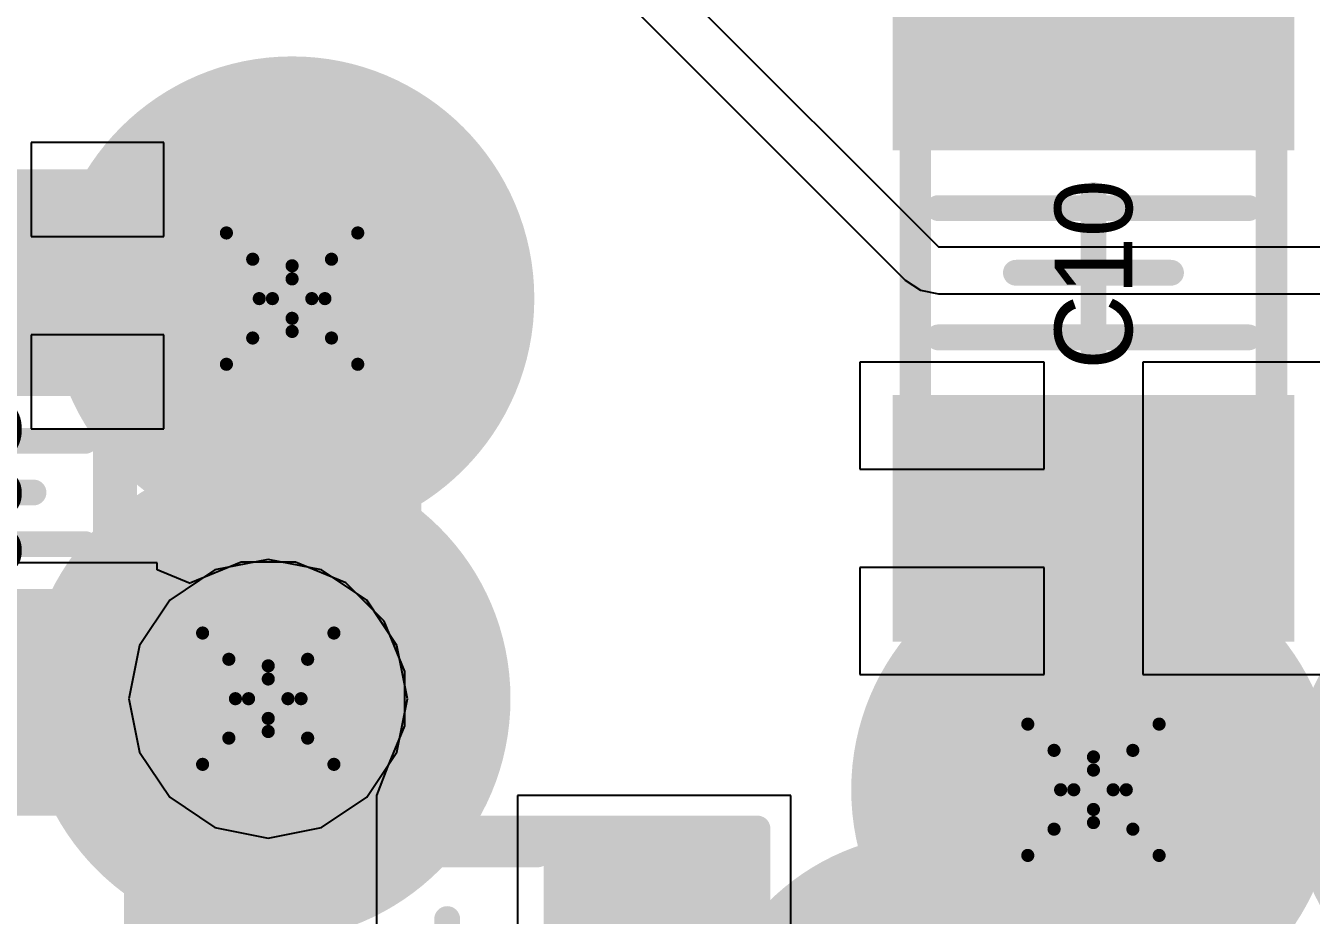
# Model space of a CAD drawing. Header units: millimetres. Extents: x -0.2 to 11.1, y -5.4 to 4.7.
# Drawn here: x 2.2153 to 2.4111, y 1.5399 to 1.6754 of the extents above; entities that cross this region are included whole.
import ezdxf

# ---------------------------------------------------------------- set-up
doc = ezdxf.new("R2010")
doc.units = ezdxf.units.MM
doc.header["$MEASUREMENT"] = 0
for name, color, linetype in [('BottomLayer', 5, 'Continuous'), ('DrillDrawing', 1, 'Continuous'), ('InternalPlane1', 76, 'Continuous'), ('InternalPlane2', 16, 'Continuous'), ('Mechanical1', 6, 'Continuous'), ('Mechanical3', 76, 'Continuous'), ('Mechanical5', 56, 'Continuous'), ('TopLayer', 1, 'Continuous'), ('TopOverlay', 2, 'Continuous'), ('TopPaste', 8, 'Continuous'), ('TopSolder', 216, 'Continuous'), ('ViaHoleLayer', 16, 'Continuous')]:
    doc.layers.add(name, color=color, linetype=linetype)
doc.styles.add('Arial', font='arial.ttf', dxfattribs={"height": 0.2})

# ---------------------------------------------------------------- blocks, each defined once
blk = doc.blocks.new('R0603_49')
at = {"layer": 'TopLayer'}
for points in [[(-0.01969, -0.01772), (-0.04331, -0.01772), (-0.04331, 0.01772), (-0.01969, 0.01772)], [(0.01969, 0.01772), (0.04331, 0.01772), (0.04331, -0.01772), (0.01969, -0.01772)]]:
    blk.add_hatch(color=1, dxfattribs=at).paths.add_polyline_path(points)
at = {"layer": 'TopPaste'}
for points in [[(-0.01469, -0.02272), (-0.04831, -0.02272), (-0.04831, 0.02272), (-0.01469, 0.02272)], [(0.01469, 0.02272), (0.04831, 0.02272), (0.04831, -0.02272), (0.01469, -0.02272)]]:
    blk.add_hatch(color=8, dxfattribs=at).paths.add_polyline_path(points)
at = {"layer": 'TopSolder'}
for points in [[(-0.01772, -0.01969), (-0.04528, -0.01969), (-0.04528, 0.01969), (-0.01772, 0.01969)], [(0.01772, 0.01969), (0.04528, 0.01969), (0.04528, -0.01969), (0.01772, -0.01969)]]:
    blk.add_hatch(color=216, dxfattribs=at).paths.add_polyline_path(points)
at = {"layer": 'Mechanical1', "const_width": 0.00394}
for points in [[(-0.03892, 0.01888), (0.03892, 0.01888)], [(-0.03892, -0.01969), (-0.03892, 0.01888)], [(0.03892, -0.01969), (0.03892, 0.01888)], [(-0.03892, -0.01969), (0.03892, -0.01969)]]:
    blk.add_lwpolyline(points, dxfattribs=at)
at = {"layer": 'Mechanical1', "const_width": 0.00197}
for points in [[(-0.0399, 0.01888, 1), (-0.03793, 0.01888, 1)], [(-0.0399, 0.01888, 1), (-0.03793, 0.01888, 1)], [(0.03793, 0.01888, 1), (0.0399, 0.01888, 1)], [(0.03793, 0.01888, 1), (0.0399, 0.01888, 1)], [(-0.0399, -0.01969, 1), (-0.03793, -0.01969, 1)], [(-0.0399, -0.01969, 1), (-0.03793, -0.01969, 1)], [(0.03793, -0.01969, 1), (0.0399, -0.01969, 1)], [(0.03793, -0.01969, 1), (0.0399, -0.01969, 1)]]:
    blk.add_lwpolyline(points, format="xyb", close=True, dxfattribs=at)
at = {"layer": 'Mechanical3', "const_width": 0.00394}
for points in [[(-0.04724, -0.02165), (-0.04724, 0.02165)], [(-0.04724, 0.02165), (0.04724, 0.02165)], [(0.04724, -0.02165), (0.04724, 0.02165)], [(0, -0.00787), (0, 0.00787)], [(-0.00787, 0), (0.00787, 0)], [(-0.04724, -0.02165), (0.04724, -0.02165)]]:
    blk.add_lwpolyline(points, dxfattribs=at)
at = {"layer": 'Mechanical3', "const_width": 0.00197}
for points in [[(-0.04823, 0.02165, 1), (-0.04626, 0.02165, 1)], [(-0.04823, 0.02165, 1), (-0.04626, 0.02165, 1)], [(0.04626, 0.02165, 1), (0.04823, 0.02165, 1)], [(0.04626, 0.02165, 1), (0.04823, 0.02165, 1)], [(-0.00098, 0.00787, 1), (0.00098, 0.00787, 1)], [(-0.00886, 0, 1), (-0.00689, 0, 1)], [(0.00689, 0, 1), (0.00886, 0, 1)], [(-0.00098, -0.00787, 1), (0.00098, -0.00787, 1)], [(-0.04823, -0.02165, 1), (-0.04626, -0.02165, 1)], [(-0.04823, -0.02165, 1), (-0.04626, -0.02165, 1)], [(0.04626, -0.02165, 1), (0.04823, -0.02165, 1)], [(0.04626, -0.02165, 1), (0.04823, -0.02165, 1)]]:
    blk.add_lwpolyline(points, format="xyb", close=True, dxfattribs=at)
at = {"layer": 'Mechanical5', "const_width": 0.00394}
for points in [[(-0.04724, -0.02165), (-0.04724, 0.02165)], [(-0.04724, 0.02165), (0.04724, 0.02165)], [(0.04724, -0.02165), (0.04724, 0.02165)], [(-0.04724, -0.02165), (0.04724, -0.02165)]]:
    blk.add_lwpolyline(points, dxfattribs=at)
at = {"layer": 'Mechanical5', "const_width": 0.00197}
for points in [[(-0.04823, 0.02165, 1), (-0.04626, 0.02165, 1)], [(-0.04823, 0.02165, 1), (-0.04626, 0.02165, 1)], [(0.04626, 0.02165, 1), (0.04823, 0.02165, 1)], [(0.04626, 0.02165, 1), (0.04823, 0.02165, 1)], [(-0.04823, -0.02165, 1), (-0.04626, -0.02165, 1)], [(-0.04823, -0.02165, 1), (-0.04626, -0.02165, 1)], [(0.04626, -0.02165, 1), (0.04823, -0.02165, 1)], [(0.04626, -0.02165, 1), (0.04823, -0.02165, 1)]]:
    blk.add_lwpolyline(points, format="xyb", close=True, dxfattribs=at)
at = {"layer": 'TopOverlay', "const_width": 0.00394}
for points in [[(-0.01378, 0.01772), (0.01378, 0.01772)], [(-0.01378, -0.01772), (0.01378, -0.01772)]]:
    blk.add_lwpolyline(points, dxfattribs=at)
at = {"layer": 'TopOverlay', "const_width": 0.00197}
for points in [[(-0.01476, 0.01772, 1), (-0.0128, 0.01772, 1)], [(0.0128, 0.01772, 1), (0.01476, 0.01772, 1)], [(-0.01476, -0.01772, 1), (-0.0128, -0.01772, 1)], [(0.0128, -0.01772, 1), (0.01476, -0.01772, 1)]]:
    blk.add_lwpolyline(points, format="xyb", close=True, dxfattribs=at)
at = {"layer": 'Mechanical5'}
blk.add_text('R7', height=0.011811, dxfattribs=at).set_placement((-0.00984, -0.0059))
blk = doc.blocks.new('C0603_CER_100')
at = {"layer": 'TopLayer'}
for points in [[(-0.01969, -0.01772), (-0.04331, -0.01772), (-0.04331, 0.01772), (-0.01969, 0.01772)], [(0.01969, 0.01772), (0.04331, 0.01772), (0.04331, -0.01772), (0.01969, -0.01772)]]:
    blk.add_hatch(color=1, dxfattribs=at).paths.add_polyline_path(points)
at = {"layer": 'TopPaste'}
for points in [[(-0.01469, -0.02272), (-0.04831, -0.02272), (-0.04831, 0.02272), (-0.01469, 0.02272)], [(0.01469, 0.02272), (0.04831, 0.02272), (0.04831, -0.02272), (0.01469, -0.02272)]]:
    blk.add_hatch(color=8, dxfattribs=at).paths.add_polyline_path(points)
at = {"layer": 'TopSolder'}
for points in [[(-0.01772, -0.01969), (-0.04528, -0.01969), (-0.04528, 0.01969), (-0.01772, 0.01969)], [(0.01772, 0.01969), (0.04528, 0.01969), (0.04528, -0.01969), (0.01772, -0.01969)]]:
    blk.add_hatch(color=216, dxfattribs=at).paths.add_polyline_path(points)
at = {"layer": 'Mechanical1', "const_width": 0.00394}
for points in [[(0.04331, 0.01888), (-0.04124, 0.01888)], [(-0.04124, -0.01969), (-0.04124, 0.01888)], [(0.04331, -0.01969), (0.04331, 0.01888)], [(0.04331, -0.01969), (-0.04124, -0.01969)]]:
    blk.add_lwpolyline(points, dxfattribs=at)
at = {"layer": 'Mechanical1', "const_width": 0.00197}
for points in [[(-0.04223, 0.01888, 1), (-0.04026, 0.01888, 1)], [(-0.04223, 0.01888, 1), (-0.04026, 0.01888, 1)], [(0.04232, 0.01888, 1), (0.04429, 0.01888, 1)], [(0.04232, 0.01888, 1), (0.04429, 0.01888, 1)], [(-0.04223, -0.01969, 1), (-0.04026, -0.01969, 1)], [(-0.04223, -0.01969, 1), (-0.04026, -0.01969, 1)], [(0.04232, -0.01969, 1), (0.04429, -0.01969, 1)], [(0.04232, -0.01969, 1), (0.04429, -0.01969, 1)]]:
    blk.add_lwpolyline(points, format="xyb", close=True, dxfattribs=at)
at = {"layer": 'Mechanical3', "const_width": 0.00394}
for points in [[(-0.04724, -0.02165), (-0.04724, 0.02165)], [(0.04724, 0.02165), (-0.04724, 0.02165)], [(0.04724, -0.02165), (0.04724, 0.02165)], [(0, -0.00787), (0, 0.00787)], [(0.00787, 0), (-0.00787, 0)], [(0.04724, -0.02165), (-0.04724, -0.02165)]]:
    blk.add_lwpolyline(points, dxfattribs=at)
at = {"layer": 'Mechanical3', "const_width": 0.00197}
for points in [[(-0.04823, 0.02165, 1), (-0.04626, 0.02165, 1)], [(-0.04823, 0.02165, 1), (-0.04626, 0.02165, 1)], [(0.04626, 0.02165, 1), (0.04823, 0.02165, 1)], [(0.04626, 0.02165, 1), (0.04823, 0.02165, 1)], [(-0.00098, 0.00787, 1), (0.00098, 0.00787, 1)], [(-0.00886, 0, 1), (-0.00689, 0, 1)], [(0.00689, 0, 1), (0.00886, 0, 1)], [(-0.00098, -0.00787, 1), (0.00098, -0.00787, 1)], [(-0.04823, -0.02165, 1), (-0.04626, -0.02165, 1)], [(-0.04823, -0.02165, 1), (-0.04626, -0.02165, 1)], [(0.04626, -0.02165, 1), (0.04823, -0.02165, 1)], [(0.04626, -0.02165, 1), (0.04823, -0.02165, 1)]]:
    blk.add_lwpolyline(points, format="xyb", close=True, dxfattribs=at)
at = {"layer": 'Mechanical5', "const_width": 0.00394}
for points in [[(-0.04724, -0.02165), (-0.04724, 0.02165)], [(0.04724, 0.02165), (-0.04724, 0.02165)], [(0.04724, -0.02165), (0.04724, 0.02165)], [(0.04724, -0.02165), (-0.04724, -0.02165)]]:
    blk.add_lwpolyline(points, dxfattribs=at)
at = {"layer": 'Mechanical5', "const_width": 0.00197}
for points in [[(-0.04823, 0.02165, 1), (-0.04626, 0.02165, 1)], [(-0.04823, 0.02165, 1), (-0.04626, 0.02165, 1)], [(0.04626, 0.02165, 1), (0.04823, 0.02165, 1)], [(0.04626, 0.02165, 1), (0.04823, 0.02165, 1)], [(-0.04823, -0.02165, 1), (-0.04626, -0.02165, 1)], [(-0.04823, -0.02165, 1), (-0.04626, -0.02165, 1)], [(0.04626, -0.02165, 1), (0.04823, -0.02165, 1)], [(0.04626, -0.02165, 1), (0.04823, -0.02165, 1)]]:
    blk.add_lwpolyline(points, format="xyb", close=True, dxfattribs=at)
at = {"layer": 'TopOverlay', "const_width": 0.00394}
for points in [[(-0.00787, -0.01575), (-0.00787, 0.01575)], [(0.00787, -0.01575), (0.00787, 0.01575)]]:
    blk.add_lwpolyline(points, dxfattribs=at)
at = {"layer": 'TopOverlay', "const_width": 0.00197}
for points in [[(-0.00886, 0.01575, 1), (-0.00689, 0.01575, 1)], [(0.00689, 0.01575, 1), (0.00886, 0.01575, 1)], [(-0.00886, -0.01575, 1), (-0.00689, -0.01575, 1)], [(0.00689, -0.01575, 1), (0.00886, -0.01575, 1)]]:
    blk.add_lwpolyline(points, format="xyb", close=True, dxfattribs=at)
at = {"layer": 'Mechanical5'}
blk.add_text('C28', height=0.011811, dxfattribs=at).set_placement((-0.01574, -0.0059))
blk = doc.blocks.new('C0805_CER_117')
at = {"layer": 'TopLayer'}
for points in [[(-0.02362, -0.02559), (-0.05118, -0.02559), (-0.05118, 0.02559), (-0.02362, 0.02559)], [(0.02362, 0.02559), (0.05118, 0.02559), (0.05118, -0.02559), (0.02362, -0.02559)]]:
    blk.add_hatch(color=1, dxfattribs=at).paths.add_polyline_path(points)
at = {"layer": 'TopPaste'}
for points in [[(-0.01862, -0.03059), (-0.05618, -0.03059), (-0.05618, 0.03059), (-0.01862, 0.03059)], [(0.01862, 0.03059), (0.05618, 0.03059), (0.05618, -0.03059), (0.01862, -0.03059)]]:
    blk.add_hatch(color=8, dxfattribs=at).paths.add_polyline_path(points)
at = {"layer": 'TopSolder'}
for points in [[(-0.02165, -0.02756), (-0.05315, -0.02756), (-0.05315, 0.02756), (-0.02165, 0.02756)], [(0.02165, 0.02756), (0.05315, 0.02756), (0.05315, -0.02756), (0.02165, -0.02756)]]:
    blk.add_hatch(color=216, dxfattribs=at).paths.add_polyline_path(points)
at = {"layer": 'Mechanical1', "const_width": 0.00394}
for points in [[(-0.05121, 0.02669), (-0.05121, -0.02669)], [(-0.05121, 0.02669), (0.05121, 0.02669)], [(0.05121, 0.02669), (0.05121, -0.02669)], [(-0.05121, -0.02669), (0.05121, -0.02669)]]:
    blk.add_lwpolyline(points, dxfattribs=at)
at = {"layer": 'Mechanical1', "const_width": 0.00197}
for points in [[(-0.05219, 0.02669, 1), (-0.05023, 0.02669, 1)], [(-0.05219, 0.02669, 1), (-0.05023, 0.02669, 1)], [(0.05023, 0.02669, 1), (0.05219, 0.02669, 1)], [(0.05023, 0.02669, 1), (0.05219, 0.02669, 1)], [(-0.05219, -0.02669, 1), (-0.05023, -0.02669, 1)], [(-0.05219, -0.02669, 1), (-0.05023, -0.02669, 1)], [(0.05023, -0.02669, 1), (0.05219, -0.02669, 1)], [(0.05023, -0.02669, 1), (0.05219, -0.02669, 1)]]:
    blk.add_lwpolyline(points, format="xyb", close=True, dxfattribs=at)
at = {"layer": 'Mechanical3', "const_width": 0.00394}
for points in [[(-0.05512, 0.02756), (0.05512, 0.02756)], [(-0.05512, 0.02756), (-0.05512, -0.02756)], [(0.05512, 0.02756), (0.05512, -0.02756)], [(0, 0.01181), (0, -0.01181)], [(-0.01181, 0), (0.01181, 0)], [(-0.05512, -0.02756), (0.05512, -0.02756)]]:
    blk.add_lwpolyline(points, dxfattribs=at)
at = {"layer": 'Mechanical3', "const_width": 0.00197}
for points in [[(-0.0561, 0.02756, 1), (-0.05413, 0.02756, 1)], [(-0.0561, 0.02756, 1), (-0.05413, 0.02756, 1)], [(0.05413, 0.02756, 1), (0.0561, 0.02756, 1)], [(0.05413, 0.02756, 1), (0.0561, 0.02756, 1)], [(-0.00098, 0.01181, 1), (0.00098, 0.01181, 1)], [(-0.0128, 0, 1), (-0.01083, 0, 1)], [(0.01083, 0, 1), (0.0128, 0, 1)], [(-0.00098, -0.01181, 1), (0.00098, -0.01181, 1)], [(-0.0561, -0.02756, 1), (-0.05413, -0.02756, 1)], [(-0.0561, -0.02756, 1), (-0.05413, -0.02756, 1)], [(0.05413, -0.02756, 1), (0.0561, -0.02756, 1)], [(0.05413, -0.02756, 1), (0.0561, -0.02756, 1)]]:
    blk.add_lwpolyline(points, format="xyb", close=True, dxfattribs=at)
at = {"layer": 'Mechanical5', "const_width": 0.00394}
for points in [[(-0.05512, 0.02756), (0.05512, 0.02756)], [(-0.05512, 0.02756), (-0.05512, -0.02756)], [(0.05512, 0.02756), (0.05512, -0.02756)], [(-0.05512, -0.02756), (0.05512, -0.02756)]]:
    blk.add_lwpolyline(points, dxfattribs=at)
at = {"layer": 'Mechanical5', "const_width": 0.00197}
for points in [[(-0.0561, 0.02756, 1), (-0.05413, 0.02756, 1)], [(-0.0561, 0.02756, 1), (-0.05413, 0.02756, 1)], [(0.05413, 0.02756, 1), (0.0561, 0.02756, 1)], [(0.05413, 0.02756, 1), (0.0561, 0.02756, 1)], [(-0.0561, -0.02756, 1), (-0.05413, -0.02756, 1)], [(-0.0561, -0.02756, 1), (-0.05413, -0.02756, 1)], [(0.05413, -0.02756, 1), (0.0561, -0.02756, 1)], [(0.05413, -0.02756, 1), (0.0561, -0.02756, 1)]]:
    blk.add_lwpolyline(points, format="xyb", close=True, dxfattribs=at)
at = {"layer": 'TopOverlay', "const_width": 0.00394}
for points in [[(-0.00984, 0.02362), (-0.00984, -0.02362)], [(0.00984, 0.02362), (0.00984, -0.02362)]]:
    blk.add_lwpolyline(points, dxfattribs=at)
at = {"layer": 'TopOverlay', "const_width": 0.00197}
for points in [[(-0.01083, 0.02362, 1), (-0.00886, 0.02362, 1)], [(0.00886, 0.02362, 1), (0.01083, 0.02362, 1)], [(-0.01083, -0.02362, 1), (-0.00886, -0.02362, 1)], [(0.00886, -0.02362, 1), (0.01083, -0.02362, 1)]]:
    blk.add_lwpolyline(points, format="xyb", close=True, dxfattribs=at)
at = {"layer": 'Mechanical5'}
blk.add_text('C10', height=0.011811, dxfattribs=at).set_placement((-0.01476, -0.0059))

msp = doc.modelspace()

# ---------------------------------------------------------------- hatches: boundary and pattern name
at = {"layer": 'BottomLayer'}
h = msp.add_hatch(color=5, dxfattribs=at)
edge = h.paths.add_edge_path()
edge.add_arc((2.25591, 1.63386), 0.01181, 0, 360)
h = msp.add_hatch(color=5, dxfattribs=at)
edge = h.paths.add_edge_path()
edge.add_arc((2.25228, 1.57293), 0.01181, 0, 360)
h = msp.add_hatch(color=5, dxfattribs=at)
edge = h.paths.add_edge_path()
edge.add_arc((2.37795, 1.55906), 0.01181, 0, 360)
at = {"layer": 'InternalPlane1'}
h = msp.add_hatch(color=76, dxfattribs=at)
edge = h.paths.add_edge_path()
edge.add_arc((2.25228, 1.57293), 0.03689, 0, 360)
h = msp.add_hatch(color=76, dxfattribs=at)
edge = h.paths.add_edge_path()
edge.add_arc((2.35379, 1.51654), 0.03591, 0, 360)
at = {"layer": 'InternalPlane2'}
h = msp.add_hatch(color=16, dxfattribs=at)
edge = h.paths.add_edge_path()
edge.add_arc((2.25591, 1.63386), 0.03689, 0, 360)
h = msp.add_hatch(color=16, dxfattribs=at)
edge = h.paths.add_edge_path()
edge.add_arc((2.37795, 1.55906), 0.03689, 0, 360)
h = msp.add_hatch(color=16, dxfattribs=at)
edge = h.paths.add_edge_path()
edge.add_arc((2.44488, 1.55906), 0.03689, 0, 360)
h = msp.add_hatch(color=16, dxfattribs=at)
edge = h.paths.add_edge_path()
edge.add_arc((2.35379, 1.51654), 0.03591, 0, 360)
at = {"layer": 'TopLayer'}
h = msp.add_hatch(color=1, dxfattribs=at)
edge = h.paths.add_edge_path()
edge.add_arc((2.25591, 1.63386), 0.01181, 0, 360)
h = msp.add_hatch(color=1, dxfattribs=at)
edge = h.paths.add_edge_path()
edge.add_arc((2.25228, 1.57293), 0.01181, 0, 360)
h = msp.add_hatch(color=1, dxfattribs=at)
edge = h.paths.add_edge_path()
edge.add_arc((2.37795, 1.55906), 0.01181, 0, 360)
at = {"layer": 'ViaHoleLayer'}
h = msp.add_hatch(color=16, dxfattribs=at)
edge = h.paths.add_edge_path()
edge.add_arc((2.25591, 1.63386), 0.00689, 0, 360)
h = msp.add_hatch(color=16, dxfattribs=at)
edge = h.paths.add_edge_path()
edge.add_arc((2.25228, 1.57293), 0.00689, 0, 360)
h = msp.add_hatch(color=16, dxfattribs=at)
edge = h.paths.add_edge_path()
edge.add_arc((2.37795, 1.55906), 0.00689, 0, 360)

# ---------------------------------------------------------------- linework, layer by layer
at = {"layer": 'BottomLayer'}
for p, q in [((2.25228, 1.59415), (2.24416, 1.59254)), ((2.2604, 1.59254), (2.25228, 1.59415)), ((2.24416, 1.59254), (2.23727, 1.58794)), ((2.26728, 1.58794), (2.2604, 1.59254)), ((2.23727, 1.58794), (2.23268, 1.58105)), ((2.27188, 1.58105), (2.26728, 1.58794)), ((2.23268, 1.58105), (2.23106, 1.57293)), ((2.2735, 1.57293), (2.27188, 1.58105)), ((2.23106, 1.57293), (2.23268, 1.56481)), ((2.27188, 1.56481), (2.2735, 1.57293)), ((2.23268, 1.56481), (2.23727, 1.55793)), ((2.26728, 1.55793), (2.27188, 1.56481)), ((2.23727, 1.55793), (2.24416, 1.55333)), ((2.2604, 1.55333), (2.26728, 1.55793)), ((2.24416, 1.55333), (2.25228, 1.55171)), ((2.25228, 1.55171), (2.2604, 1.55333))]:
    msp.add_line(p, q, dxfattribs=at)
at = {"layer": 'DrillDrawing', "const_width": 0.002}
for points in [[(2.24591, 1.64386), (2.25591, 1.63886)], [(2.24591, 1.64386), (2.25091, 1.63386)], [(2.25591, 1.63886), (2.26591, 1.64386)], [(2.26091, 1.63386), (2.26591, 1.64386)], [(2.24991, 1.63986), (2.25591, 1.63686)], [(2.24991, 1.63986), (2.25291, 1.63386)], [(2.25591, 1.63686), (2.26191, 1.63986)], [(2.25891, 1.63386), (2.26191, 1.63986)], [(2.24591, 1.62386), (2.25091, 1.63386)], [(2.24991, 1.62786), (2.25291, 1.63386)], [(2.25891, 1.63386), (2.26191, 1.62786)], [(2.26091, 1.63386), (2.26591, 1.62386)], [(2.24991, 1.62786), (2.25591, 1.63086)], [(2.25591, 1.63086), (2.26191, 1.62786)], [(2.24591, 1.62386), (2.25591, 1.62886)], [(2.25591, 1.62886), (2.26591, 1.62386)], [(2.24228, 1.58293), (2.25228, 1.57793)], [(2.24228, 1.58293), (2.24728, 1.57293)], [(2.25228, 1.57793), (2.26228, 1.58293)], [(2.25728, 1.57293), (2.26228, 1.58293)], [(2.24628, 1.57893), (2.25228, 1.57593)], [(2.24628, 1.57893), (2.24928, 1.57293)], [(2.25228, 1.57593), (2.25828, 1.57893)], [(2.25528, 1.57293), (2.25828, 1.57893)], [(2.24228, 1.56293), (2.24728, 1.57293)], [(2.24628, 1.56693), (2.24928, 1.57293)], [(2.25528, 1.57293), (2.25828, 1.56693)], [(2.25728, 1.57293), (2.26228, 1.56293)], [(2.24628, 1.56693), (2.25228, 1.56993)], [(2.25228, 1.56993), (2.25828, 1.56693)], [(2.24228, 1.56293), (2.25228, 1.56793)], [(2.25228, 1.56793), (2.26228, 1.56293)], [(2.36795, 1.56906), (2.37795, 1.56406)], [(2.36795, 1.56906), (2.37295, 1.55906)], [(2.37795, 1.56406), (2.38795, 1.56906)], [(2.38295, 1.55906), (2.38795, 1.56906)], [(2.37195, 1.56506), (2.37795, 1.56206)], [(2.37195, 1.56506), (2.37495, 1.55906)], [(2.37795, 1.56206), (2.38395, 1.56506)], [(2.38095, 1.55906), (2.38395, 1.56506)], [(2.36795, 1.54906), (2.37295, 1.55906)], [(2.37195, 1.55306), (2.37495, 1.55906)], [(2.38095, 1.55906), (2.38395, 1.55306)], [(2.38295, 1.55906), (2.38795, 1.54906)], [(2.37195, 1.55306), (2.37795, 1.55606)], [(2.37795, 1.55606), (2.38395, 1.55306)], [(2.36795, 1.54906), (2.37795, 1.55406)], [(2.37795, 1.55406), (2.38795, 1.54906)]]:
    msp.add_lwpolyline(points, dxfattribs=at)
at = {"layer": 'DrillDrawing', "const_width": 0.001}
for points in [[(2.24541, 1.64386, 1), (2.24641, 1.64386, 1)], [(2.24541, 1.64386, 1), (2.24641, 1.64386, 1)], [(2.26541, 1.64386, 1), (2.26641, 1.64386, 1)], [(2.26541, 1.64386, 1), (2.26641, 1.64386, 1)], [(2.24941, 1.63986, 1), (2.25041, 1.63986, 1)], [(2.24941, 1.63986, 1), (2.25041, 1.63986, 1)], [(2.26141, 1.63986, 1), (2.26241, 1.63986, 1)], [(2.26141, 1.63986, 1), (2.26241, 1.63986, 1)], [(2.25541, 1.63886, 1), (2.25641, 1.63886, 1)], [(2.25541, 1.63886, 1), (2.25641, 1.63886, 1)], [(2.25541, 1.63686, 1), (2.25641, 1.63686, 1)], [(2.25541, 1.63686, 1), (2.25641, 1.63686, 1)], [(2.25041, 1.63386, 1), (2.25141, 1.63386, 1)], [(2.25041, 1.63386, 1), (2.25141, 1.63386, 1)], [(2.25241, 1.63386, 1), (2.25341, 1.63386, 1)], [(2.25241, 1.63386, 1), (2.25341, 1.63386, 1)], [(2.25841, 1.63386, 1), (2.25941, 1.63386, 1)], [(2.25841, 1.63386, 1), (2.25941, 1.63386, 1)], [(2.26041, 1.63386, 1), (2.26141, 1.63386, 1)], [(2.26041, 1.63386, 1), (2.26141, 1.63386, 1)], [(2.25541, 1.63086, 1), (2.25641, 1.63086, 1)], [(2.25541, 1.63086, 1), (2.25641, 1.63086, 1)], [(2.25541, 1.62886, 1), (2.25641, 1.62886, 1)], [(2.25541, 1.62886, 1), (2.25641, 1.62886, 1)], [(2.24941, 1.62786, 1), (2.25041, 1.62786, 1)], [(2.24941, 1.62786, 1), (2.25041, 1.62786, 1)], [(2.26141, 1.62786, 1), (2.26241, 1.62786, 1)], [(2.26141, 1.62786, 1), (2.26241, 1.62786, 1)], [(2.24541, 1.62386, 1), (2.24641, 1.62386, 1)], [(2.24541, 1.62386, 1), (2.24641, 1.62386, 1)], [(2.26541, 1.62386, 1), (2.26641, 1.62386, 1)], [(2.26541, 1.62386, 1), (2.26641, 1.62386, 1)], [(2.24178, 1.58293, 1), (2.24278, 1.58293, 1)], [(2.24178, 1.58293, 1), (2.24278, 1.58293, 1)], [(2.26178, 1.58293, 1), (2.26278, 1.58293, 1)], [(2.26178, 1.58293, 1), (2.26278, 1.58293, 1)], [(2.24578, 1.57893, 1), (2.24678, 1.57893, 1)], [(2.24578, 1.57893, 1), (2.24678, 1.57893, 1)], [(2.25178, 1.57793, 1), (2.25278, 1.57793, 1)], [(2.25178, 1.57793, 1), (2.25278, 1.57793, 1)], [(2.25778, 1.57893, 1), (2.25878, 1.57893, 1)], [(2.25778, 1.57893, 1), (2.25878, 1.57893, 1)], [(2.25178, 1.57593, 1), (2.25278, 1.57593, 1)], [(2.25178, 1.57593, 1), (2.25278, 1.57593, 1)], [(2.24678, 1.57293, 1), (2.24778, 1.57293, 1)], [(2.24678, 1.57293, 1), (2.24778, 1.57293, 1)], [(2.24878, 1.57293, 1), (2.24978, 1.57293, 1)], [(2.24878, 1.57293, 1), (2.24978, 1.57293, 1)], [(2.25478, 1.57293, 1), (2.25578, 1.57293, 1)], [(2.25478, 1.57293, 1), (2.25578, 1.57293, 1)], [(2.25678, 1.57293, 1), (2.25778, 1.57293, 1)], [(2.25678, 1.57293, 1), (2.25778, 1.57293, 1)], [(2.25178, 1.56993, 1), (2.25278, 1.56993, 1)], [(2.25178, 1.56993, 1), (2.25278, 1.56993, 1)], [(2.25178, 1.56793, 1), (2.25278, 1.56793, 1)], [(2.25178, 1.56793, 1), (2.25278, 1.56793, 1)], [(2.36745, 1.56906, 1), (2.36845, 1.56906, 1)], [(2.36745, 1.56906, 1), (2.36845, 1.56906, 1)], [(2.38745, 1.56906, 1), (2.38845, 1.56906, 1)], [(2.38745, 1.56906, 1), (2.38845, 1.56906, 1)], [(2.24578, 1.56693, 1), (2.24678, 1.56693, 1)], [(2.24578, 1.56693, 1), (2.24678, 1.56693, 1)], [(2.25778, 1.56693, 1), (2.25878, 1.56693, 1)], [(2.25778, 1.56693, 1), (2.25878, 1.56693, 1)], [(2.37145, 1.56506, 1), (2.37245, 1.56506, 1)], [(2.37145, 1.56506, 1), (2.37245, 1.56506, 1)], [(2.37745, 1.56406, 1), (2.37845, 1.56406, 1)], [(2.37745, 1.56406, 1), (2.37845, 1.56406, 1)], [(2.38345, 1.56506, 1), (2.38445, 1.56506, 1)], [(2.38345, 1.56506, 1), (2.38445, 1.56506, 1)], [(2.24178, 1.56293, 1), (2.24278, 1.56293, 1)], [(2.24178, 1.56293, 1), (2.24278, 1.56293, 1)], [(2.26178, 1.56293, 1), (2.26278, 1.56293, 1)], [(2.26178, 1.56293, 1), (2.26278, 1.56293, 1)], [(2.37745, 1.56206, 1), (2.37845, 1.56206, 1)], [(2.37745, 1.56206, 1), (2.37845, 1.56206, 1)], [(2.37245, 1.55906, 1), (2.37345, 1.55906, 1)], [(2.37245, 1.55906, 1), (2.37345, 1.55906, 1)], [(2.37445, 1.55906, 1), (2.37545, 1.55906, 1)], [(2.37445, 1.55906, 1), (2.37545, 1.55906, 1)], [(2.38045, 1.55906, 1), (2.38145, 1.55906, 1)], [(2.38045, 1.55906, 1), (2.38145, 1.55906, 1)], [(2.38245, 1.55906, 1), (2.38345, 1.55906, 1)], [(2.38245, 1.55906, 1), (2.38345, 1.55906, 1)], [(2.37745, 1.55606, 1), (2.37845, 1.55606, 1)], [(2.37745, 1.55606, 1), (2.37845, 1.55606, 1)], [(2.37745, 1.55406, 1), (2.37845, 1.55406, 1)], [(2.37745, 1.55406, 1), (2.37845, 1.55406, 1)], [(2.37145, 1.55306, 1), (2.37245, 1.55306, 1)], [(2.37145, 1.55306, 1), (2.37245, 1.55306, 1)], [(2.38345, 1.55306, 1), (2.38445, 1.55306, 1)], [(2.38345, 1.55306, 1), (2.38445, 1.55306, 1)], [(2.36745, 1.54906, 1), (2.36845, 1.54906, 1)], [(2.36745, 1.54906, 1), (2.36845, 1.54906, 1)], [(2.38745, 1.54906, 1), (2.38845, 1.54906, 1)], [(2.38745, 1.54906, 1), (2.38845, 1.54906, 1)]]:
    msp.add_lwpolyline(points, format="xyb", close=True, dxfattribs=at)
at = {"layer": 'InternalPlane1', "const_width": 0.01}
for points in [[(2.24671, 1.65913, -0.176327), (2.2651, 1.65913)], [(2.23064, 1.62466, -0.176327), (2.23064, 1.64306)], [(2.28117, 1.64306, -0.176327), (2.28117, 1.62466)], [(2.2651, 1.60859, -0.176327), (2.24671, 1.60859)], [(2.36876, 1.58432, -0.176327), (2.38715, 1.58432)], [(2.35268, 1.54986, -0.176327), (2.35268, 1.56825)], [(2.40322, 1.56825, -0.176327), (2.40322, 1.54986)]]:
    msp.add_lwpolyline(points, format="xyb", dxfattribs=at)
at = {"layer": 'InternalPlane1', "const_width": 0.005}
for points in [[(2.24421, 1.65913, 1), (2.24921, 1.65913, 1)], [(2.2626, 1.65913, 1), (2.2676, 1.65913, 1)], [(2.22814, 1.64306, 1), (2.23314, 1.64306, 1)], [(2.27867, 1.64306, 1), (2.28367, 1.64306, 1)], [(2.22814, 1.62466, 1), (2.23314, 1.62466, 1)], [(2.27867, 1.62466, 1), (2.28367, 1.62466, 1)], [(2.24421, 1.60859, 1), (2.24921, 1.60859, 1)], [(2.2626, 1.60859, 1), (2.2676, 1.60859, 1)], [(2.36626, 1.58432, 1), (2.37126, 1.58432, 1)], [(2.38465, 1.58432, 1), (2.38965, 1.58432, 1)], [(2.35018, 1.56825, 1), (2.35518, 1.56825, 1)], [(2.40072, 1.56825, 1), (2.40572, 1.56825, 1)], [(2.35018, 1.54986, 1), (2.35518, 1.54986, 1)], [(2.40072, 1.54986, 1), (2.40572, 1.54986, 1)]]:
    msp.add_lwpolyline(points, format="xyb", close=True, dxfattribs=at)
at = {"layer": 'InternalPlane2', "const_width": 0.01}
for points in [[(2.24308, 1.5982, -0.176327), (2.26148, 1.5982)], [(2.22701, 1.56374, -0.176327), (2.22701, 1.58213)], [(2.27755, 1.58213, -0.176327), (2.27755, 1.56374)], [(2.26148, 1.54766, -0.176327), (2.24308, 1.54766)]]:
    msp.add_lwpolyline(points, format="xyb", dxfattribs=at)
at = {"layer": 'InternalPlane2', "const_width": 0.005}
for points in [[(2.24058, 1.5982, 1), (2.24558, 1.5982, 1)], [(2.25898, 1.5982, 1), (2.26398, 1.5982, 1)], [(2.22451, 1.58213, 1), (2.22951, 1.58213, 1)], [(2.27505, 1.58213, 1), (2.28005, 1.58213, 1)], [(2.22451, 1.56374, 1), (2.22951, 1.56374, 1)], [(2.27505, 1.56374, 1), (2.28005, 1.56374, 1)], [(2.24058, 1.54766, 1), (2.24558, 1.54766, 1)], [(2.25898, 1.54766, 1), (2.26398, 1.54766, 1)]]:
    msp.add_lwpolyline(points, format="xyb", close=True, dxfattribs=at)
at = {"layer": 'TopLayer'}
for p, q in [((2.17323, 1.82283), (2.35433, 1.64173)), ((2.16818, 1.81779), (2.34928, 1.63669)), ((2.23638, 1.65764), (2.21616, 1.65764)), ((2.21616, 1.65764), (2.21616, 1.64333)), ((2.23638, 1.64333), (2.23638, 1.65764)), ((2.21616, 1.64333), (2.23638, 1.64333)), ((2.35433, 1.64173), (2.63386, 1.64173)), ((2.34928, 1.63669), (2.3516, 1.63514)), ((2.3516, 1.63514), (2.35433, 1.6346)), ((2.35433, 1.6346), (2.57057, 1.6346)), ((2.23638, 1.62833), (2.21616, 1.62833)), ((2.21616, 1.62833), (2.21616, 1.61402)), ((2.23638, 1.61402), (2.23638, 1.62833)), ((2.37045, 1.62417), (2.34236, 1.62417)), ((2.34236, 1.62417), (2.34236, 1.60789)), ((2.37045, 1.60789), (2.37045, 1.62417)), ((2.43738, 1.62417), (2.38545, 1.62417)), ((2.38545, 1.62417), (2.38545, 1.60039)), ((2.21616, 1.61402), (2.23638, 1.61402)), ((2.34236, 1.60789), (2.37045, 1.60789)), ((2.38545, 1.60039), (2.38545, 1.57661)), ((2.24814, 1.59374), (2.24049, 1.59058)), ((2.25642, 1.59374), (2.24814, 1.59374)), ((2.26407, 1.59058), (2.25642, 1.59374)), ((2.23538, 1.59364), (2.18194, 1.59364)), ((2.23538, 1.59253), (2.23538, 1.59364)), ((2.24038, 1.59046), (2.23538, 1.59253)), ((2.37045, 1.59289), (2.34236, 1.59289)), ((2.34236, 1.59289), (2.34236, 1.57661)), ((2.37045, 1.57661), (2.37045, 1.59289)), ((2.24049, 1.59058), (2.24038, 1.59046)), ((2.26992, 1.58472), (2.26407, 1.59058)), ((2.27309, 1.57707), (2.26992, 1.58472)), ((2.27309, 1.56879), (2.27309, 1.57707)), ((2.34236, 1.57661), (2.37045, 1.57661)), ((2.38545, 1.57661), (2.43738, 1.57661)), ((2.27049, 1.56253), (2.27309, 1.56879)), ((2.26884, 1.55821), (2.27049, 1.56253)), ((2.26884, 1.50478), (2.26884, 1.55821)), ((2.26884, 1.55821), (2.26884, 1.55821)), ((2.33184, 1.55821), (2.29022, 1.55821)), ((2.29022, 1.55821), (2.29022, 1.50478)), ((2.33184, 1.53295), (2.33184, 1.55821))]:
    msp.add_line(p, q, dxfattribs=at)
at = {"layer": 'TopLayer', "const_width": 0.01}
for points in [[(2.20871, 1.57288), (2.25223, 1.57288)], [(2.25223, 1.57288), (2.25228, 1.57293)]]:
    msp.add_lwpolyline(points, dxfattribs=at)
at = {"layer": 'TopLayer', "const_width": 0.005}
for points in [[(2.24973, 1.57288, 1), (2.25473, 1.57288, 1)], [(2.24973, 1.57288, 1), (2.25473, 1.57288, 1)], [(2.24978, 1.57293, 1), (2.25478, 1.57293, 1)]]:
    msp.add_lwpolyline(points, format="xyb", close=True, dxfattribs=at)

# ---------------------------------------------------------------- block references
for name, p, rotation in [('C0805_CER_117', (2.37795, 1.6378), 90), ('C0603_CER_100', (2.20866, 1.60433), 270)]:
    msp.add_blockref(name, p, dxfattribs=dict(rotation=rotation))
msp.add_blockref('R0603_49', (2.27953, 1.5315))

# ---------------------------------------------------------------- texts
at = {"layer": 'TopOverlay', "style": 'Arial'}
msp.add_text('C28', height=0.031496, rotation=90, dxfattribs=at).set_placement((2.27559, 1.56432))
msp.add_text('R7', height=0.031496, dxfattribs=at).set_placement((2.34778, 1.51575))

doc.saveas('drawing.dxf')
